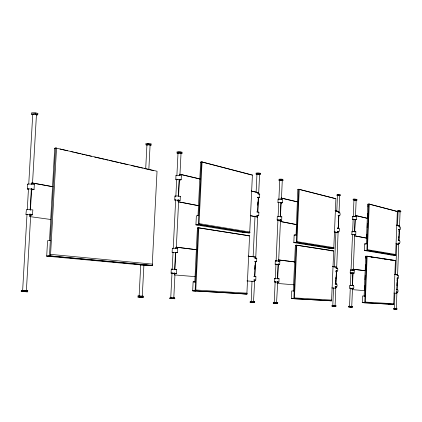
<?xml version="1.0" encoding="UTF-8"?>
<svg xmlns="http://www.w3.org/2000/svg" width="422" height="422" viewBox="0 0 422 422"><rect width="100%" height="100%" fill="white"/><g stroke="black" fill="none" stroke-linecap="round" stroke-linejoin="round"><path stroke-width="0.63" d="M393.684 304.389L395.414 260.527L365.763 256.18L364.123 296.044M395.625 255.125L397.345 211.475L368.775 204A3.745 0.338 2.2 0 0 368.137 204.322L368.031 206.917M393.8 304.394L362.261 302.637L393.8 304.394L393.826 303.766L365.399 302.089L365.373 302.753L362.261 302.637L362.535 295.996L365.019 296.059L364.175 296.038M390.524 254.851A9.806 0.464 2.3 0 0 395.15 255.115L366.887 250.378A10.265 0.506 2.3 0 0 364.397 250.499L390.524 254.851L395.741 255.125L395.767 254.503L367.536 249.729L367.504 250.388L364.397 250.499L364.666 243.89A10.26 0.564 2.3 0 1 367.156 243.742L366.264 243.821L367.873 204.19M394.312 308.461L394.85 293.316M395.599 274.226L396.791 243.937M397.519 225.506L398.062 211.68L398.489 211.58M395.667 309.147L397.049 309.21L394.654 309.104C395.14 307.939 392.165 308.598 394.501 308.471M396.633 292.008L396.775 293.301L397.376 277.924M396.886 285.604L397.007 282.402M397.06 281.121L397.134 279.2M398.658 240.487L398.706 239.211M398.758 237.934L398.806 236.658M399.006 231.557L399.106 229.009M399.18 227.094L399.233 225.823L396.68 225.221M396.733 292.451L396.738 292.203M399.143 229.716L399.386 229.426L398.948 229.721M397.45 276.004L397.503 274.722L394.897 274.395M395.947 243.816L398.695 244.312L398.748 243.04M398.848 240.487L399.296 229.009M399.376 227.099L399.423 225.823L396.237 225.074M395.435 308.514L397.076 308.587L396.311 308.556L396.923 292.087M397.028 289.455L397.492 277.597M397.571 275.624L398.785 243.22M398.938 240.714L399.328 229.404M399.481 226.883L400.077 211.738L399.418 211.76M397.461 278.483L397.292 278.214L397.371 278.494M396.912 292.224C398.79 292.831 398.363 288.453 396.327 289.481M397.382 278.246C399.244 278.842 398.975 274.5 396.875 275.482M398.458 243.325C400.642 244.153 400.478 239.527 398.252 240.445M398.996 229.531C401.111 230.254 401.037 225.738 398.795 226.619M352.507 287.989L351.748 306.388L351.072 306.356M353.272 269.589L354.686 235.423M355.503 215.705L356.157 199.938M352.634 288.727L351.969 288.405L352.634 288.722L352.206 288.722M352.597 273.303L353.066 273.055L353.272 273.356L352.317 273.287M354.19 234.827L354.659 234.595L354.865 234.912L353.921 234.537L355.746 234.669L355.862 231.741L351.927 231.578L353.124 231.762M354.554 219.356L355.493 219.741L354.543 219.63M352.296 288.469C354.68 289.302 354.327 284.233 351.811 285.446M353.752 273.145L354.148 273.134L354.274 270.18L350.329 270.006L350.207 272.96L351.415 273.06M355.968 219.588L356.368 219.53L356.49 216.57L352.56 216.412L353.309 216.586M364.655 289.545L364.814 285.631M365.056 279.754L365.241 275.186M365.484 269.315L365.668 264.747M365.932 258.222L365.763 256.18M366.755 238.082L366.918 234.189M367.182 227.695L367.34 223.797M367.604 217.304L367.762 213.411M364.75 302.727L366.649 256.117L395.414 260.527M366.887 250.378L368.775 204L397.345 211.475M365.246 302.748L367.145 256.133M369.271 204.005L367.383 250.388L395.741 255.125M331.565 300.812L333.681 250.926L296.777 245.182L295.379 245.245L293.332 290.985L294.197 290.995L291.676 290.948L291.338 298.57L331.692 300.817L331.724 300.105L294.582 297.916L294.551 298.681L291.338 298.57L331.692 300.817M333.786 248.363L335.891 198.725L298.697 189.241A4.283 0.427 2.5 0 0 298.227 189.657M327.931 248.046A11.125 0.57 2.4 0 0 333.264 248.352L296.344 242.428A11.732 0.633 2.5 0 0 293.817 242.608L327.931 248.046L333.918 248.368L333.95 247.656L297.072 241.679L297.035 242.439L293.817 242.608L294.155 235.028A11.726 0.707 2.5 0 1 296.682 234.811L296.112 234.848M334.187 305.533L331.898 305.433L333.491 305.507L332.805 305.475L333.549 287.793M334.435 266.831L335.907 232.116M336.793 211.153L337.458 195.433M333.185 305.491L333.158 306.203L334.667 306.272L333.1 306.198M334.973 286.949L335.495 286.971L335.659 288.242L335.712 286.965M335.69 282.476L335.775 280.561M335.828 279.28L335.907 277.359M336.123 272.243L336.176 270.966M336.287 268.408L336.339 267.126L332.425 266.641M338.064 231.282L337.8 232.591L337.853 231.277M337.964 228.655L338.022 227.342M338.244 222.093L338.296 220.78M338.354 219.466L338.465 216.845M335.648 287.023L335.859 287.308L335.406 287.271M336.308 271.43L336.091 271.088M337.774 231.71L337.769 231.309M335.822 284.407L336.387 270.971M336.498 268.413L336.55 267.131L332.642 266.646M338.175 228.655L338.729 215.531M338.84 212.91L338.898 211.596L335.057 210.694M335.785 287.308L335.785 287.013M336.455 271.425L336.302 271.103M337.985 231.704L337.985 231.335M338.792 216.017L338.644 215.642L338.644 216.032M334.63 305.56L335.084 305.581L335.886 286.585M335.775 283.985L336.55 270.871M336.661 268.25L338.138 231.356M338.349 228.297L338.903 215.199M339.014 212.577L339.731 195.55L337.458 195.481L337.906 195.602M335.537 287.039C337.938 287.899 337.626 282.756 335.105 283.901M336.207 271.177C338.597 272.011 338.37 266.778 335.775 267.991M337.88 231.499C340.28 232.237 339.974 227.136 337.458 228.186M338.544 215.842C340.939 216.544 340.633 211.459 338.122 212.482M351.932 285.436C348.72 283.885 348.482 289.75 351.806 288.379M352.56 234.653L351.806 234.537L351.927 231.578M353.636 219.54L352.433 219.371L352.56 216.412M350.186 307.005L349.933 306.303L350.218 306.319L349.537 306.288L350.302 287.894M350.408 285.272L350.93 272.781M351.035 270.164L352.512 234.674M352.618 232.063L353.167 218.907M353.246 216.955L353.958 199.849L356.152 199.959L353.958 199.875M350.429 288.627L350.439 288.353M351.067 273.271L351.151 272.981L351.289 273.256M353.293 219.672L353.378 219.361L353.367 219.63M351.141 273.282L351.078 272.997M354.823 219.646L354.833 219.371M364.561 290.642L352.143 289.613L352.196 288.3M352.307 285.662L352.824 273.15M352.934 270.518L352.987 269.199L364.924 270.666M366.523 238.135L354.369 235.792L354.427 234.479M354.533 231.857L355.05 219.408M355.16 216.787L355.419 215.478L367.536 218.327M352.212 288.69L352.222 288.416M352.85 273.314L352.861 273.045M354.443 234.848L354.454 234.574M355.071 219.667L355.081 219.393M352.402 288.305L352.143 289.613M352.512 285.673L353.056 272.496M353.14 270.523L353.193 269.204M366.729 238.14L354.575 235.792L354.633 234.484M354.738 231.863L355.255 219.414M355.366 216.792L355.419 215.478M296.07 235.033L297.827 189.452M293.86 298.649L296.223 245.171L333.681 250.926M296.344 242.428L298.697 189.241L335.891 198.725M294.414 298.676L296.777 245.182M299.251 189.235L296.898 242.439L333.918 248.368M252.003 281.115L251.206 301.514M253.131 256.776L255.02 215.995M256.112 192.316L256.966 173.896M257.926 197.348C258.691 197.28 258.697 198.124 257.911 197.675L257.61 197.322M254.387 276.357L254.445 275.07M254.714 269.273L254.893 265.412M255.22 258.327L255.278 257.04L248.11 256.143M257.673 205.187L257.826 201.901M258.19 194.009L258.248 192.696L251.201 191.039M257.082 215.531L257.61 216.001M258.174 197.707L258.19 197.385M254.149 281.511L254.445 280.229M254.624 276.368L255.31 261.55M255.458 258.333L255.516 257.045L248.347 256.154M250.694 215.774L257.362 217.019L257.425 215.705M257.605 211.76L258.275 197.296M258.428 194.009L258.486 192.696L251.438 191.039M254.55 280.419L254.371 280.076L254.487 280.445M255.405 261.993L255.22 261.645L255.521 262.009M257.531 215.916L257.346 215.563M258.296 197.86L258.385 197.417M254.635 280.445L254.566 280.092M253.511 301.619L254.724 279.923M254.266 276.531L254.846 276.579L255.574 261.508M255.727 258.222L257.7 215.473L256.486 215.41M257.853 212.182L258.549 197.053M257.694 197.654L259.572 197.538L259.73 194.041L258.66 193.793L259.609 174.038M254.466 280.145L255.758 280.161L255.922 276.637L253.664 276.473M255.315 261.761L256.608 261.745L256.771 258.227L254.513 258.027M257.441 215.795L258.733 215.7L258.892 212.197L256.65 211.897M275.355 282.007L274.347 281.922L274.5 278.536L279.063 278.747L278.91 282.133L278.13 282.128M276.152 264.341L275.144 264.225L275.297 260.843L278.831 261.002M278.145 220.168L277.148 219.973L277.301 216.602L281.812 216.787L281.696 220.2L280.414 220.279M278.931 202.739L277.934 202.513L278.087 199.152L280.524 199.068L282.634 199.384L282.482 202.745L281.696 202.85M275.65 302.69L274.216 302.632L275.165 281.648M275.281 279.021L275.962 263.94M276.083 261.313L277.945 219.999M278.098 216.718L278.747 202.291M278.868 199.669L279.754 179.994M275.36 282.292L275.355 281.97M278.151 220.02L278.262 220.389L278.367 219.983M294.245 284.829L277.238 283.42L277.328 281.458M277.444 278.847L278.124 263.824M278.24 261.207L278.531 259.91L294.825 261.941M296.719 224.662L280.034 221.439L280.118 219.493M280.234 216.892L280.925 202.571L280.625 202.544L280.614 202.855L281.448 202.977M281.026 199.358L281.316 198.06L297.31 201.821M277.555 281.469L277.238 283.42M277.676 278.858L278.351 263.829M278.467 261.218L278.531 259.91M296.302 224.541L280.261 221.439L280.35 219.493M280.466 216.892L281.11 202.607M281.258 199.358L281.316 198.06M280.461 220.5L280.387 220.068L279.839 220.015M281.157 202.913L280.925 202.571M276.552 302.738L277.655 283.078M278.689 260.126L280.493 220.126M281.469 198.488L282.292 180.125M277.776 282.07L277.892 282.402L277.592 282.054M278.668 264.7L278.393 264.351M280.556 220.411L280.387 220.068M281.342 202.945L281.173 202.597M280.614 220.484L280.572 220.094M280.677 220.463L280.672 220.126M278.921 264.462L279.707 264.446L279.86 261.06L277.998 260.928M246.87 294.013L249.571 235.845L198.203 227.774A5.075 0.316 2.8 0 0 198.097 228.096M249.713 232.86L252.403 175.035L201.431 161.832A5.059 0.601 3 0 0 200.803 162.27M195.244 281.907L194.774 281.849L195.55 281.843L193.123 281.838L192.68 290.827L247.018 294.018L247.055 293.184L195.935 290.009L195.892 290.911L194.779 290.869M201.431 161.832L198.361 224.536A5.075 0.332 2.8 0 0 198.256 224.873L195.919 224.847L242.792 232.475A12.982 0.797 2.7 0 0 249.122 232.854L249.861 232.865L249.898 232.037L199.189 223.644L199.142 224.546L198.361 224.536A13.847 0.902 2.8 0 0 195.919 224.847L196.362 215.916A13.842 1.008 2.8 0 1 198.799 215.552A5.075 0.369 2.9 0 0 198.082 215.779M194.806 281.843L197.422 227.901M198.018 215.705L200.65 162.101M194.88 290.874L192.68 290.827L195.106 290.879L198.203 227.774L249.571 235.845M195.734 290.906L198.825 227.78M202.059 161.821L198.984 224.541L249.861 232.865M352.433 219.371L356.374 219.493M152.215 265.475L157.037 171.232L55.54 147.985A8.809 1.071 3.9 0 0 55.045 148.708M56.822 148.28L55.54 147.985L49.479 255.911A8.857 0.28 2.9 0 0 50.445 256.254L46.705 256.149L140.763 264.9L152.447 265.48L152.516 264.13L50.825 254.397L50.74 255.948L49.479 255.911A24.038 0.76 2.9 0 0 46.705 256.149L47.565 240.809A24.022 1.071 3 0 1 50.35 240.424A8.846 0.396 3.1 0 0 49.569 240.593M172.477 273.271L171.074 273.15L171.274 269.152L176.691 269.405L176.491 273.403L176.153 273.419M172.951 252.377L172.123 252.261L172.324 248.268L174.977 248.273L177.736 248.526L177.535 252.52L177.198 252.556M175.568 200.244L174.745 200.039L174.94 196.066L177.599 195.961L180.342 196.341L180.147 200.313L179.382 200.434M175.779 179.45L175.974 175.483M170.804 297.61L171.496 297.642L170.762 297.61L172.018 272.591M172.187 269.299L173.041 252.182M173.242 248.236L175.684 199.516M175.853 196.225L176.707 179.107M176.908 175.156L178.031 152.775M170.905 298.549L170.968 297.615C166.247 297.404 178.158 297.932 173.685 297.742M172.456 273.198L172.434 273.572M176.491 273.403L173.732 273.213L173.737 273.614L174.813 273.678L174.835 273.303L174.149 273.261L174.128 273.635M173.795 273.688L173.811 273.314L174.534 273.372L174.186 273.704M174.471 272.976L174.376 274.912L195.296 276.642M174.634 269.748L175.505 252.309M175.7 248.431L176.021 247.15L196.225 249.66M198.614 205.72L178.037 201.748L178.137 199.78M178.332 195.84L179.155 179.424M179.35 175.489L179.677 174.17L200.181 178.991M174.497 273.656L174.518 273.282M174.634 274.922L174.729 272.981M174.893 269.753L175.763 252.314M175.958 248.442L176.021 247.15M198.867 205.72L178.295 201.748L178.395 199.78M178.559 196.494L179.413 179.424M179.608 175.483L179.677 174.17M179.508 179.904L179.208 179.492L179.192 179.862L179.909 179.994M173.015 297.71L173.801 297.747L174.951 274.711M176.301 247.719L178.606 201.647M179.957 174.655L181.043 152.933M175.061 273.693L175.083 273.324M176.106 252.794L176.127 252.419M178.722 200.545L178.738 200.176M179.772 180.104L179.524 179.535M179.92 180.073L179.772 179.577M179.967 180.036L179.925 179.624M181.175 179.73L181.37 175.763M351.806 234.537L354.042 234.49M140.225 296.123L137.862 296.012L139.408 296.091L139.118 296.075L140.748 264.568M145.701 168.742L146.956 144.456M139.218 297.056L139.271 296.075L140.632 296.138M141.887 296.202L142.267 296.218L143.923 264.721M148.829 169.565L150.116 144.625M49.522 240.556L54.696 148.396M56.543 147.958L50.487 255.943L152.447 265.48M27.261 214.64L25.932 214.36L26.428 209.454L32.874 209.892L32.383 214.845M27.388 188.993L27.667 184.15M27.013 214.265L22.646 290.415L23.774 290.468M27.277 209.671L28.48 188.666M28.743 184.071L32.731 114.483M29.909 214.001L29.762 216.591L50.862 219.503M30.131 210.114L31.355 188.729M31.613 184.192L31.692 182.895L31.988 182.895L52.713 186.656M29.946 214.962L29.973 214.513M31.423 189.135L31.397 189.589L30.922 189.547M30.057 216.597L30.205 214.001M30.431 210.114L31.65 188.729M31.914 184.192L31.988 182.895M30.606 216.866L26.391 290.589L25.22 290.531M32.526 183.296L36.44 114.837M26.401 291.734L26.465 290.6M30.743 215.194L30.748 214.592L31.128 214.677L31.107 215.157M30.975 215.088L31.001 214.634M32.42 189.736L32.199 189.235M30.985 215.183L31.133 214.708M32.431 189.863L32.447 189.288M32.557 189.826L32.578 189.336M34.045 189.489L34.324 184.646M350.329 270.027L351.537 270.127M350.207 272.96L352.444 272.992M356.49 216.57L356.089 216.671M355.862 231.773L355.461 231.82M354.274 270.18L353.873 270.207M354.148 273.134L352.328 273.013M399.386 229.426L398.959 229.473M399.365 229.689L399.017 229.61L399.207 229.383M400.161 229.484L398.69 229.283M150.063 144.989L146.94 144.767L147.447 144.941M399.745 240.598L398.558 240.667M178.063 152.115L180.621 152.115M176.992 179.841L177.024 179.556M179.983 179.667L179.556 179.756M174.745 200.039L180.147 200.313M180.342 196.341L179.999 196.441M398.373 275.592L397.186 275.598M398.247 278.277L396.77 278.161M256.998 173.242L259.045 173.215M259.73 194.041L259.351 194.136M258.464 197.517L257.478 197.549M277.934 202.513L282.482 202.745M258.892 212.197L258.111 212.292M397.804 289.582L397.06 289.571M177.736 248.526L177.393 248.569M281.849 216.829L281.458 216.897M172.123 252.261L177.535 252.52M277.148 219.973L281.696 220.2M356.912 199.395L353.119 199.147L354.316 199.39M339.905 212.741L338.671 212.825M338.27 228.392L337.901 228.281M339.246 228.418L338.011 228.476M338.217 231.398L337.785 231.43M338.133 231.694L337.758 231.594M25.932 214.36L32.605 214.803M355.741 234.701L355.34 234.743M399.402 226.799L398.911 226.683M176.691 269.405L176.354 269.426M282.935 179.624C284.122 178.954 276.7 178.975 279.775 179.55M256.771 258.227L255.479 258.248M171.074 273.15L173.732 273.213M279.86 261.06L279.469 261.086M337.563 194.753L339.051 194.753M147.167 143.707L148.913 143.702M275.144 264.225L279.707 264.446M276.22 264.267L276.204 264.583M336.592 268.107L336.218 268.049M337.568 268.144L336.334 268.144M255.922 276.637L255.542 276.647M336.466 271.146L336.107 271.146M279.063 278.747L278.678 278.752M339.879 195.043C342.374 194.753 335.606 194.284 337.009 194.895M31.012 214.729L30.426 214.745M274.347 281.922L278.91 282.133M338.576 212.741L339.003 212.672L338.56 212.593M400.135 211.211C403.548 210.821 392.945 210.821 399.254 211.206M255.51 258.195L255.12 258.106M336.898 284.027L335.664 284.001M258.881 174.281C261.149 174.138 256.165 173.674 257.299 174.175M282.007 180.452C287.308 179.936 273.509 179.64 280.852 180.421M353.636 285.552L353.24 285.552M349.569 288.31L350.334 288.321M339.393 195.755C343.519 195.444 333.617 195.075 337.827 195.692M398.521 240.614L398.948 240.572L398.59 240.519M251.813 175.04L252.403 175.035M31.951 214.872L30.584 214.861M179.936 153.323L181.033 153.202L178.232 153.144M338.898 211.596L335.485 210.842M242.792 232.475L245.003 232.506A4.7 0.285 2.7 0 0 249.122 232.854L198.361 224.536M396.263 308.551L396.042 308.54M398.452 211.501L399.386 211.533M399.228 211.828C405.21 211.738 393.884 211.227 398.305 211.781M139.118 296.075L139.529 296.091M142.267 296.218L141.048 296.16M352.217 288.448L352.57 288.442M397.503 274.722L394.702 274.39M139.239 297.056L140.32 297.109M274.216 302.632L274.648 302.653M332.8 305.475L333.232 305.496M335.986 305.618L334.751 305.565M239.923 293.691L246.279 293.986M22.582 291.555L23.284 291.586M325.689 300.538L331.038 300.791M388.572 304.151L393.209 304.368M26.607 290.6L27.868 290.658L21.163 290.347L22.508 290.415M251.496 301.524L250.061 301.461L253.121 301.598M173.563 298.671L173.02 298.649M351.642 307.074L349.732 306.984M142.246 296.218L143.554 296.27L140.573 296.133M253.48 301.619L254.772 301.677L252.799 301.588M274.485 302.637L273.208 302.585L274.754 302.658M24.181 291.628L21.1 291.486L24.239 291.634M25.204 291.676L26.328 291.729L25.937 291.707M350.904 306.346L348.667 306.251L349.427 306.288M24.729 291.655L27.805 291.797L22.498 291.549M395.097 308.498L395.572 308.519M139.798 297.083L137.809 296.993L143.506 297.252L139.112 297.051M141.518 297.162L141.998 297.183M351.848 306.393L352.618 306.43L350.787 306.346M394.633 308.477L395.171 308.503M171.812 298.591L169.517 298.486L174.951 298.734L171.474 298.576M394.217 308.456L394.675 308.477M251.259 302.337L254.735 302.5L252.762 302.41M251.744 302.363L249.972 302.284L251.945 302.374M252.963 302.421L253.538 302.442M333.459 306.214L331.866 306.145L333.486 306.219M350.471 307.016C343.371 306.699 357.798 307.348 350.756 307.031M394.475 309.094L396.005 309.162M351.494 307.063L351.041 307.042M395.145 309.126L393.446 309.046L394.813 309.11M395.33 309.136L396.068 309.168M394.406 309.094L394.654 309.104M24.028 290.473L24.914 290.51M275.582 302.69C278.093 302.806 278.552 302.827 276.769 302.748M334.076 305.533L335.981 305.618M23.964 291.618L24.945 291.665M24.676 291.649L26.475 291.729M23.331 291.591L23.759 291.613M25.151 291.671L25.584 291.692M140.995 297.135L141.966 297.178M253.369 302.437L251.333 302.342L251.375 301.519L251.781 301.54M276.394 303.523L274.516 303.434L274.553 302.643L274.928 302.664M275.044 303.46L273.208 303.381L277.739 303.582L275.872 303.497M394.939 260.516L392.734 260.374M351.959 288.68L351.69 288.39L353.515 288.484M396.221 292.161L397.719 292.256M22.566 290.41L23.347 290.447M253.379 301.614L253.722 301.63M22.978 291.576L22.588 291.555M253.501 280.008L255.758 280.161M23.041 290.436L22.656 290.42M352.449 270.075L353.404 270.143M335.648 271.035L337.442 271.182M254.35 261.556L256.608 261.745M352.096 285.462L352.766 285.504M277.344 282.038L277.043 282.023L277.328 282.355M335.495 286.971L336.772 287.065M398.146 243.114L399.639 243.267M277.196 278.631L278.035 278.694M354.047 231.609L354.997 231.71M337.331 231.219L339.114 231.446M332.441 250.879L330.584 250.742M174.349 269.257L175.035 269.299M354.675 216.433L355.625 216.544M337.996 215.51L339.779 215.763M195.106 290.879L247.018 294.018M257.489 193.703L258.66 193.793M257.325 197.206L259.572 197.538M278.14 264.33L277.845 264.314L278.13 264.647M350.45 285.436L349.69 285.377M275.503 278.625L274.5 278.536M193.123 281.838L194.975 281.975M175.879 252.398L175.563 252.372L175.863 252.767M276.304 260.965L275.297 260.843M172.107 269.241L171.274 269.152M279.823 220.331L280.372 220.379M279.992 216.644L280.287 216.671M246.954 280.915L254.387 281.516M331.734 287.92L335.659 288.242M393.969 293.074L396.775 293.301M177.81 200.07L178.158 200.471L177.794 200.439M280.778 199.179L281.078 199.205M257.599 197.649L257.911 197.675M399.497 211.607L400.077 211.696M49.479 255.911L151.298 265.443A21.422 0.622 2.8 0 1 140.763 264.9M179.044 175.489L179.408 175.52M257.657 215.489L258.733 215.7M176.417 247.223L196.62 249.74M278.298 259.905L294.603 261.93M352.987 269.199L365.373 270.739M279.084 199.384L278.087 199.152M258.085 193.851L258.544 193.92M172.714 248.347L172.324 248.268M322.081 249.46L323.363 249.655M371.102 257.051L372.373 257.251M373.644 257.446L374.915 257.642M381.91 258.728L383.181 258.923M384.453 259.119L385.724 259.319M390.176 260.005L391.447 260.205M295.759 245.382L295.358 245.266M294.155 235.028L295.442 235.249M364.666 243.89L365.863 244.106M32.336 183.016L53.066 186.777M281.326 199.237L281.611 199.3M250.293 215.653L257.362 217.019M334.161 231.852L338.011 232.596M396.137 243.821L398.695 244.312M334.588 231.973L337.8 232.591M60.024 149.019L67.71 150.796M70.912 151.54L73.475 152.131M74.757 152.426L80.523 153.761M81.805 154.056L84.368 154.652M85.65 154.948L91.416 156.282M94.618 157.021L104.229 159.242M105.511 159.537L108.069 160.133M109.351 160.429L118.962 162.649M120.244 162.945L127.929 164.722M131.131 165.466L142.662 168.13M143.944 168.431L153.555 170.652M180.057 174.323L199.928 178.991M281.084 198.06L297.088 201.821M355.213 215.478L367.335 218.327M175.33 196.204L174.94 196.066M202.069 162.001L251.174 174.877M256.993 174.286A2.374 0.264 2.7 0 1 256.697 173.853A2.374 0.264 2.7 0 1 260.395 174.101A2.374 0.264 2.7 0 1 258.77 174.402M256.207 173.331A2.374 0.269 2.7 0 1 256.892 173.031A2.374 0.269 2.7 0 1 259.936 173.189A2.374 0.269 2.7 0 1 260.3 173.547M177.166 179.761A2.701 0.28 3.1 0 1 176.38 179.303A2.701 0.28 3.1 0 1 180.516 179.514A2.701 0.28 3.1 0 1 179.856 179.904M176.797 175.731A2.701 0.29 3.1 0 1 176.438 175.341A2.701 0.29 3.1 0 1 179.777 175.42A2.701 0.29 3.1 0 1 181.286 175.837M178.211 153.344A2.701 0.338 3.2 0 1 177.43 152.79A2.701 0.338 3.2 0 1 181.565 153.007A2.701 0.338 3.2 0 1 180.901 153.487M176.976 152.147A2.701 0.343 3.2 0 1 178.395 151.825A2.701 0.343 3.2 0 1 181.755 152.115A2.701 0.343 3.2 0 1 181.502 152.542M147.209 145.099A2.833 0.369 3.4 0 1 146.276 144.493A2.833 0.369 3.4 0 1 150.612 144.725A2.833 0.369 3.4 0 1 150.032 145.252M145.743 143.733A2.833 0.375 3.4 0 1 148.824 143.527A2.833 0.375 3.4 0 1 151.324 144.129M34.894 113.091A1.873 0.28 4.4 0 1 36.139 113.286M28.707 189.346A3.36 0.29 3.6 0 1 27.873 188.908A3.36 0.29 3.6 0 1 32.241 189.077A3.36 0.29 3.6 0 1 33.829 189.547M33.396 189.583A3.36 0.29 3.6 0 1 32.784 189.599M27.915 184.319A3.36 0.301 3.7 0 1 30.964 184.092A3.36 0.301 3.7 0 1 34.103 184.709M32.584 114.71A3.35 0.496 4.4 0 1 32.114 113.945A3.35 0.496 4.4 0 1 37.046 114.315A3.35 0.496 4.4 0 1 36.64 115.016M31.587 113.307A3.35 0.496 4.4 0 1 34.641 112.848A3.35 0.496 4.4 0 1 37.748 113.771M33.47 114.605A1.873 0.274 4.4 0 1 33.106 114.188A1.873 0.274 4.4 0 1 35.722 114.33A1.873 0.274 4.4 0 1 36.086 114.747M396.875 211.469A3.55 0.301 2.1 0 1 395.952 211.417M248.985 235.835A4.7 0.274 2.7 0 1 248.147 235.792M246.575 235.687A4.7 0.274 2.7 0 1 245.899 235.624M335.369 198.725A4.02 0.375 2.3 0 1 335.01 198.709M353.087 199.828L357.023 199.981L353.087 199.828M353.984 199.195L356.184 199.279L353.984 199.195M398.099 211L400.103 211.079L398.099 211M279.849 179.303L282.323 179.471L279.849 179.303M279.818 180.088L282.286 180.252L279.818 180.088M293.016 298.623L293.406 298.655L293.016 298.623M335.954 306.33L334.366 306.261L335.949 306.33"/></g></svg>
